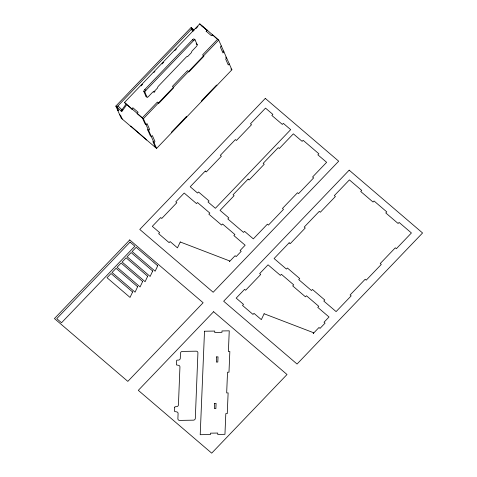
<?xml version="1.0" encoding="UTF-8"?>
<svg xmlns="http://www.w3.org/2000/svg" width="477" height="477" viewBox="0 0 477 477"><rect width="100%" height="100%" fill="white"/><g stroke="black" fill="none" stroke-linecap="round" stroke-linejoin="round"><path stroke-width="0.72" d="M121.104 110.992L126.035 104.141L126.697 104.773L121.772 111.624L115.845 106.091L191.158 27.457L194.157 30.206M192.207 28.352L192.726 29.526L192.207 28.352L116.895 106.985L118.457 110.509L117.408 109.609L118.457 110.509M142.569 118.29L137.328 113.806L137.108 113.299L138.109 112.256L132.868 107.766L131.861 108.816L132.087 109.316L124.467 102.483L199.774 23.85L218.71 40.05L231.894 69.803L156.581 148.442L121.2 118.159L115.845 106.091M141.085 85.872L142.617 84.262M153.892 72.498L154.918 71.425M162.085 63.936L163.623 62.332M174.898 50.562L176.43 48.958M195.898 28.632L197.949 26.491M144.811 89.521L192.511 39.722A1.836 0.626 -49.4 0 1 194.044 39.036L195.093 39.937L197.21 44.719A1.836 0.626 -49.4 0 1 196.238 46.663L192.469 50.592A1.836 0.626 -49.4 0 0 191.492 52.53L187.729 56.465A1.836 0.626 -49.4 0 0 186.191 57.145L158.579 85.979A1.836 0.626 -49.4 0 0 157.601 87.917L153.838 91.846A1.836 0.626 -49.4 0 0 152.306 92.532L148.538 96.461A1.836 0.626 -49.4 0 1 147.005 97.141L145.956 96.247L143.833 91.459A1.836 0.626 -49.4 0 1 144.811 89.521L145.861 90.421A1.836 0.626 -49.4 0 0 144.883 92.359L147.005 97.141M145.861 90.421L193.555 40.617A1.836 0.626 -49.4 0 1 195.093 39.937M206.171 31.232L207.173 30.182L207.4 30.683L207.173 30.182L206.171 31.232L211.412 35.715L212.42 34.666L216.832 38.762M155.001 91.369L154.059 92.353L153.838 91.846M156.581 148.442L143.398 118.684L218.71 40.05M221.328 45.959L220.326 47.008L222.944 52.923L223.946 51.874L222.896 50.973M229.276 63.894L228.268 64.944L225.651 59.035L226.653 57.985L225.609 57.085M201.342 25.508L203.548 27.392M204.645 28.334L206.845 30.212M200.531 24.804L206.869 30.236M230.844 68.909L231.894 69.803M192.511 39.722L193.555 40.617M196.16 43.824L197.21 44.719M143.833 91.459L144.883 92.359M124.467 102.483L143.398 118.684M119.638 114.641L120.687 115.535L122.243 119.053M191.205 29.401L193.155 31.255M117.897 105.942L122.285 110.109M217.882 39.657L217.661 39.156L202.6 54.879L203.87 56.28L188.809 72.009L187.533 70.608L172.471 86.331L173.747 87.732L158.68 103.461L157.41 102.06L142.349 117.789L144.966 123.698L146.016 124.592L147.017 123.549L149.641 129.458L148.633 130.507L147.59 129.607L150.297 135.718L151.346 136.619L152.348 135.569L154.965 141.478L153.964 142.528L152.914 141.633L155.532 147.542M199.774 23.85L200 24.351M191.158 27.457L191.682 28.626M216.832 85.532L216.606 85.031L201.544 100.754L201.771 101.261M186.71 116.984L186.483 116.483L171.422 132.212L171.642 132.713M146.755 140.029L130.805 126.065L131.026 126.572M212.42 34.666L212.641 35.173M146.695 96.217A1.836 0.626 -49.4 0 1 145.956 96.247M174.719 407.221L174.564 411.49L176.347 411.842A1.836 1.699 -23.9 0 1 178.094 413.535L177.885 418.711A1.836 1.699 -23.9 0 0 179.632 420.404L193.429 420.165A1.836 1.699 -23.9 0 0 195.314 418.407L197.919 352.873A1.836 1.699 -23.9 0 0 196.172 351.179L182.369 351.418A1.836 1.699 -23.9 0 0 180.491 353.177L180.282 358.346A1.836 1.699 -23.9 0 1 178.404 360.105L176.991 360.147L176.568 360.654L176.418 364.923L178.195 365.281A1.836 1.699 -23.9 0 1 179.942 366.968L178.434 404.913A1.836 1.699 -23.9 0 1 176.55 406.666L175.142 406.714L174.719 407.221M204.508 331.223L200.209 434.702L210.446 434.541L210.5 433.164L217.756 433.05L217.697 434.428L224.953 434.314L225.812 413.619L227.261 413.595L228.125 392.899L226.67 392.923L227.529 372.227L228.984 372.203L229.842 351.507L228.394 351.531L229.252 330.835L222.002 330.949L221.942 332.326L214.686 332.445L214.745 331.062L204.508 331.223M214.638 403.453L214.423 408.628L215.872 408.604L216.087 403.429L214.638 403.453M216.57 356.885L216.355 362.061L217.81 362.037L218.025 356.862L216.57 356.885M132.606 291.978L130.03 297.415L107.033 277.733L111.052 273.536L132.606 291.978M137.626 286.737L135.051 292.174L112.053 272.492L116.072 268.295L137.626 286.737M142.647 281.496L140.071 286.933L117.074 267.251L121.092 263.054L142.647 281.496M147.667 276.255L145.097 281.692L122.094 262.01L126.113 257.813L147.667 276.255M152.688 271.014L150.118 276.451L127.115 256.769L131.133 252.571L152.688 271.014M157.708 265.767L155.138 271.204L132.135 251.522L136.16 247.324L157.708 265.767M180.246 241.982L177.462 247.861L170.128 241.589L169.12 242.632L158.638 233.664L159.64 232.615L152.306 226.337L160.713 217.554L161.763 218.454L176.824 202.725L175.774 201.831L184.188 193.048L196.506 203.59L197.508 202.54L209.832 213.082L208.825 214.131L221.566 225.031L222.568 223.987L234.887 234.529L233.885 235.572L245.154 245.22L240.134 250.461L241.183 251.361L236.163 256.602L235.113 255.708L229.318 261.76L229.699 260.955L180.246 241.982M264.121 313.759L261.336 319.638L254.002 313.365L253.001 314.409L242.513 305.441L243.52 304.392L236.181 298.113L244.594 289.33L245.637 290.231L260.704 274.502L259.655 273.601L268.062 264.824L280.381 275.366L281.388 274.317L293.707 284.858L292.699 285.908L305.441 296.807L306.449 295.764L318.767 306.306L317.76 307.349L329.035 316.996L324.014 322.237L325.058 323.138L320.037 328.379L318.994 327.484L313.192 333.536L313.574 332.731L264.121 313.759M129.744 239.937L54.432 318.57L127.824 381.373L203.13 302.74L129.744 239.937M265.301 98.393L139.785 229.449L213.177 292.258L338.694 161.196L265.301 98.393M130.048 242.107L56.745 318.642L61.539 322.744L134.848 246.204L130.048 242.107M205.277 171.028L190.21 186.757L197.55 193.036L198.551 191.987L209.039 200.96L208.032 202.01L215.371 208.282L290.684 129.649L283.344 123.376L282.342 124.419L271.854 115.452L272.862 114.402L265.522 108.124L250.461 123.847L251.51 124.747L236.449 140.471L235.399 139.576L220.338 155.305L221.388 156.2L206.32 171.929L205.277 171.028M248.118 179.072L233.05 194.801L234.1 195.695L220.046 210.375L228.823 217.888L227.821 218.937L243.544 232.394L244.552 231.351L253.329 238.864L267.388 224.184L268.438 225.084L283.499 209.355L282.45 208.455L297.517 192.732L298.56 193.626L313.627 177.903L312.578 177.003L326.638 162.323L317.855 154.81L318.857 153.761L303.133 140.304L302.126 141.353L293.349 133.84L279.289 148.52L278.24 147.62L263.179 163.349L264.228 164.243L249.161 179.972L248.118 179.072M213.618 311.714L138.306 390.347L211.699 453.15L287.011 374.517L213.618 311.714M349.176 170.17L223.659 301.225L297.052 364.034L422.568 232.973L349.176 170.17M289.151 242.805L274.09 258.534L286.409 269.076L287.41 268.026L299.729 278.568L298.727 279.617L311.469 290.517L312.471 289.467L324.789 300.015L323.788 301.059L336.106 311.6L351.167 295.877L350.118 294.977L365.179 279.254L366.229 280.148L381.29 264.425L380.247 263.525L395.308 247.802L396.357 248.696L411.418 232.967L399.1 222.425L398.092 223.474L385.774 212.933L386.775 211.883L374.04 200.984L373.032 202.033L360.713 191.492L361.721 190.442L349.402 179.901L334.335 195.624L335.385 196.524L320.323 212.247L319.274 211.353L304.213 227.082L305.262 227.976L290.201 243.705L289.151 242.805"/></g></svg>
